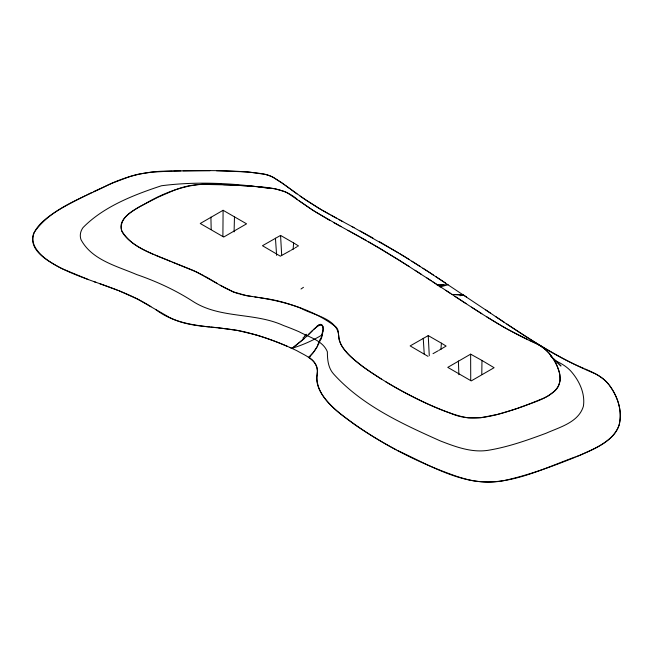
<?xml version="1.0" encoding="UTF-8"?>
<svg xmlns="http://www.w3.org/2000/svg" width="653" height="653" viewBox="0 0 653 653"><rect width="100%" height="100%" fill="white"/><g stroke="black" fill="none" stroke-linecap="round" stroke-linejoin="round"><path stroke-width="0.98" d="M222.893 236.451L223.097 210.29L246.573 223.832L223.718 237.039L200.242 223.497L223.097 210.29M481.792 374.12L481.971 360.464L470.633 354.163L447.77 367.37L471.246 380.911L494.101 367.704L481.971 360.464M234.084 231.905L234.484 216.616M293.156 249.193L293.605 242.916L280.561 235.415L262.465 245.716L280.341 256.18L290.397 250.63M440.922 349.477L441.404 343.176L428.237 335.601L410.141 345.91L428.033 356.375M316.868 376.961C318.901 369.32 315.815 361.403 308.861 357.583M321.896 335.283L322.949 329.014L322.215 325.374A2.261 1.845 -75.9 0 0 321.407 324.786L320.501 324.712M322.321 333.561C320.141 342.572 315.587 351.192 308.681 357.46L310.183 356.962M317.293 346.465L313.416 352.375L308.681 357.46M309.098 333.961L310.134 332.94M308.681 334.377L309.685 333.381M309.938 333.128L313.277 329.847M308.265 334.785L308.804 334.254M310.779 332.295L311.195 331.879M308.363 334.687L306.624 336.401M311.481 331.593L312.403 330.687M306.551 336.466L293.515 347.339M313.342 329.789L316.974 326.582M313.815 329.332L316.509 326.957M304.029 338.866L291.915 348.359L289.663 347.339M317.407 326.263L321.194 324.729A2.4 1.959 -76.3 0 1 321.668 324.892L322.476 325.814A4.016 3.314 -74.6 0 1 322.664 326.288L322.713 326.459M301 289.018L303.465 287.312M292.985 347.682L291.915 348.359A117.777 67.994 0 0 0 322.476 334.63M297.637 246.369L298.437 245.879L293.605 242.916M296.846 246.85L295.262 247.797M294.462 248.271L291.214 250.164M438.824 350.392L446.121 346.066L441.404 343.176M438 350.865L433.021 353.657M85.69 195.5C60.158 208.74 2.645 234.272 52.256 263.257A121.376 70.075 0 0 0 62.043 268.669L88.53 279.647M86.678 195.002L92.049 192.374M93.534 191.656L112.414 183.093L129.547 176.645A85.061 49.106 0 0 1 132.82 175.641L134.689 175.118A59.782 34.519 0 0 1 139.481 173.967L151.733 172.163L172.335 171.013M576.24 456.822C588.9 451.354 602.254 446.146 612.261 436.318A62.631 36.16 0 0 0 619.085 425.095C622.709 411.276 617.738 396.436 609.388 385.246M575.097 457.296C552.316 466.454 529.134 474.919 505.161 480.347C466.903 488.615 430.621 465.687 397.293 450.358M174.253 190.219L158.132 197.165L139.848 206.528A133.098 76.842 0 0 0 137.775 207.752C130.42 212.519 118.266 219.653 121.482 230.142A39.768 22.961 0 0 0 123.49 234.068C130.959 243.961 142.558 249.422 153.586 254.441M174.726 190.039L176.588 189.354A93.314 53.873 0 0 1 182.171 187.476L189.272 185.664L197.418 184.66A71.161 41.082 0 0 1 203.042 184.432M460.055 295.752L463.255 294.838L466.528 297.025M503.243 412.769L513.193 409.757A271.754 156.9 0 0 0 524.359 405.986L543.68 398.183A66.884 38.617 0 0 0 548.381 395.702L554.577 391.18A35.964 20.765 0 0 0 558.584 385.874L560.005 380.919L559.76 374.757A96.579 55.758 0 0 0 558.617 370.088L557.695 367.476A119.793 69.161 0 0 0 553.891 359.844L548.944 353.085L545.1 349.273M439.951 286.977L448.121 284.724L437.624 285.083M502.426 412.998L497.904 414.239M496.639 414.565L480.943 417.749L468.446 417.822A35.352 20.406 0 0 1 463.834 417.071L462.871 416.867M443.828 285.043L437.061 285.059M463.255 294.838L451.672 294.405M173.576 170.98L180.873 170.808M183.069 170.776L209.98 170.686M204.095 184.407L227.962 184.897A476.461 275.076 0 0 1 241.953 185.599L249.683 186.097M460.112 294.919L452.366 294.495M216.478 170.76L248.483 171.976L265.551 174.441A30.756 17.753 0 0 1 272.293 176.865L281.59 182.595M250.703 186.17L256.237 186.595M257.764 186.717L274.929 188.766L284.765 191.582A32.454 18.741 0 0 1 287.565 192.978L312.689 210.119L329.789 220.412M210.821 327.063L216.51 327.594M209.401 326.933C196.039 325.692 182.318 323.921 170.221 317.75M217.931 327.733L237.463 330.426L255.682 334.818M254.809 297.001L257.641 297.409M259.951 297.735C286.781 301.98 314.591 310.346 336.254 327.202A23.639 13.648 0 0 1 338.107 330.769L339.201 339.984L340.564 343.641A68.957 39.809 0 0 0 342.564 347.127C349.755 357.428 360.146 364.864 370.357 371.932M251.976 296.576L246.336 295.58A62.851 36.29 0 0 1 240.271 294.185M461.9 416.647C441.02 411.121 421.512 401.415 402.501 391.335A453.811 262.008 0 0 1 385.564 381.638M269.616 188.431C234.076 183.134 197.173 181.126 161.446 185.762C133.857 194.855 103.509 206.601 83.013 227.611A36.348 20.986 0 0 0 81.005 239.643C91.812 260.041 116.854 266.049 136.591 274.529C156.434 281.361 175.567 290.152 193.206 301.564C220.347 318.868 254.637 312.273 283.41 325.488A235.366 135.889 0 0 1 299.058 331.74C308.877 337.152 322.868 340.417 327.373 351.804C327.39 359.656 328.1 367.884 333.667 374.063C362.162 405.57 402.281 423.903 440.465 440.979C455.516 446.783 471.531 452.839 487.954 450.333C507.969 447.085 527.208 440.253 546.161 433.217C559.833 427.111 578.485 422.409 583.382 406.305C585.423 393.294 579.08 380.307 570.567 370.806A54.036 31.197 0 0 0 559.866 362.913L555.695 360.815M239.276 293.907L238.272 293.613A47.865 27.638 0 0 1 233.341 291.915L220.208 285.23M94.154 281.688C113.679 288.487 133.367 295.458 150.916 306.641M99.787 283.712L117.336 290.144M96.22 282.431C79.731 276.415 62.876 270.579 48.257 260.62C39.539 254.613 29.328 244.361 33.891 232.811C50.91 207.932 82.049 198.39 107.835 185.06C126.862 175.975 147.619 170.882 168.76 171.127C200.144 170.76 231.839 169.298 262.996 173.837A31.711 18.308 0 0 1 273.917 177.681L284.896 185.011M172.563 262.098L192.937 270.309L204.111 275.811M171.004 261.494C153.528 253.854 131.89 248.271 121.695 230.713C118.25 215.621 137.236 208.691 147.529 202.365C170.849 189.092 197.222 180.979 224.281 184.75A469.058 270.807 0 0 1 246.393 185.876C264.049 187.207 283.745 187.011 297.678 199.736M119.262 290.895L137.342 298.984L168.98 317.121M161.234 257.649L196.635 272.007L224.999 287.949L233.35 291.915L246.459 295.605L268.856 299.082A95.15 54.934 0 0 1 277.443 300.829C285.41 302.698 293.205 305.261 300.845 308.192C313.024 315.154 335.773 317.954 338.572 334.238M160.287 257.266L155.055 255.078M287.361 346.327L280.317 343.396A251.454 145.178 0 0 0 273.223 340.67L266.416 338.23A177.771 102.635 0 0 0 255.69 334.818M583.904 368.439C556.389 357.101 531.664 340.213 506.842 324.027M585.186 369.002C593.912 372.724 602.923 376.993 608.906 384.641M321.668 324.892L321.439 324.794A2.971 2.432 -76.2 0 0 320.639 324.704M527.787 339.527L506.932 328.998M529.885 340.482C538.798 344.204 547.394 349.526 552.634 357.885A118.234 68.263 0 0 1 558.584 369.982C567.939 395.285 534.162 401.497 517.788 408.256C496.386 415.349 472.543 423.177 450.627 413.284C419.414 401.775 389.841 385.792 362.733 366.545C352.783 358.383 339.242 349.306 338.605 335.103M354.057 227.677L338.548 219.335M396.028 449.68C381.94 442.13 368.186 433.927 355.028 424.842C337.789 412.01 312.86 395.783 317.391 370.953C317.497 359.885 304.886 355.395 296.911 350.734C281.778 343.445 265.975 337.519 249.748 333.185C218.584 324.5 183.06 330.394 155.855 309.62M342.76 221.604L318.974 208.372L300.078 196.137M351.877 226.501L398.306 252.784M336.605 218.273L330.949 215.188M360.138 230.966L372.904 238.002M340.997 226.567L315.587 211.988M348.025 230.387L380.185 248.54L409.137 266.481M333.667 222.567L358.987 236.402M329.136 214.184L323.055 210.756M360.105 237.023L366.537 240.631M205.279 276.456L209.205 278.684M368.431 241.7L398.371 259.665L431.217 280.782M379.573 241.765L404.942 256.858L428.801 272.023L490.558 313.171M505.455 328.149L500.1 325.014M322.019 210.152L306.281 200.381L285.753 185.648M209.882 279.076L217.506 283.622M499.112 324.427L486.738 316.836M399.946 253.78L409.26 259.543M381.491 379.148L371.182 372.488M411.97 261.249L420.181 266.465M481.808 313.726L471.482 307.114M314.501 211.294L310.893 208.944M422.94 268.236L433.38 275.003M415.128 270.326L421.136 274.211M445.795 290.34C475.523 309.783 504.998 330.043 537.68 344.27A52.469 30.291 0 0 1 545.133 349.257M466.111 303.629L454.978 296.364M432.572 281.663L440.13 286.618M426.891 277.958L450.799 293.621M435.829 276.611L445.656 283.092M504.336 322.362L495.423 316.427M310.281 208.536L299.294 200.895M485.791 309.971C520.882 333.61 556.103 357.656 595.414 373.802A56.06 32.364 0 0 1 607.437 382.911C617.028 394.33 622.864 410.255 619.101 425.095C613.004 441.885 594.516 448.546 579.619 455.41C543.378 467.883 504.859 489.897 465.516 478.992A135.579 78.278 0 0 1 456.145 476.151C413.937 461.41 373.736 440.057 338.613 412.361M282.072 182.946L287.287 186.791M296.952 193.917L290.283 189.019M287.508 186.954L289.336 188.317M550.316 355.705L561.009 366.023L553.801 358.881M275.444 238.198L276.619 255.356M423.242 338.319L424.23 354.048M280.561 235.415L281.696 255.421M428.237 335.601L429.274 355.714M458.398 361.003L458.879 374.716M210.911 217.106L211.18 229.407M470.633 354.163L470.731 380.128M338.621 412.361A182.497 105.362 0 0 1 330.72 405.048C324.402 398.42 318.223 390.763 316.925 381.434A70.638 40.78 0 0 1 316.844 377.581M317.562 325.969A9.705 7.926 -75.6 0 1 320.476 324.476M316.452 326.827A22.863 17.492 -67.2 0 1 317.358 326.133M316.558 327.071A22.863 17.256 -66.1 0 1 317.448 326.378M306.404 334.271A81.878 25.459 -40.7 0 1 304.78 335.846M320.215 339.111A52.917 52.224 -86.9 0 1 317.505 345.266M322.272 335.381A46.575 46.314 -36.1 0 1 320.982 339.397M322.957 331.202A28.201 26.218 -64.7 0 1 322.525 333.61M323.145 326.337A11.713 10.513 -67.9 0 1 323.055 331.234M316.852 326.361A11.191 9.142 -75.7 0 1 320.59 324.288M305.359 335.773A78.466 33.964 -39.1 0 1 302.853 338.14"/></g></svg>
